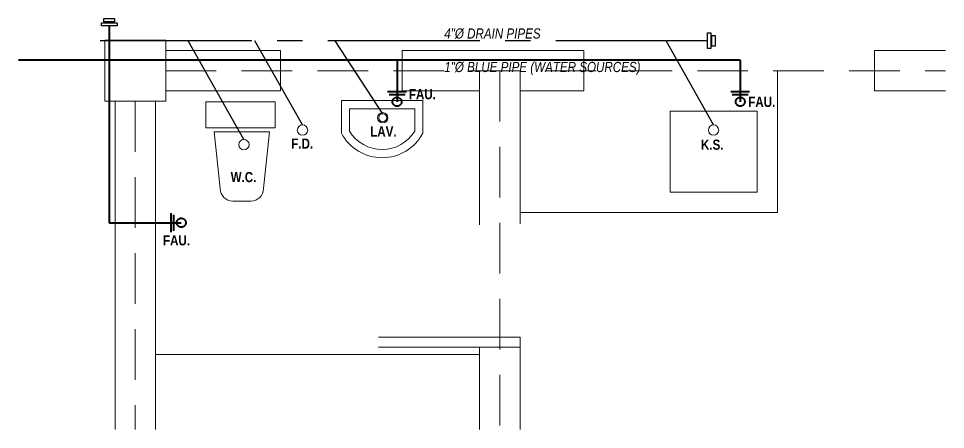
# Model space of a CAD drawing. Header units: metres. Extents: x -460 to 31334, y -1777 to 24987.
# Drawn here: x 256.115 to 260.691, y -749.45 to -747.423 of the extents above; entities that cross this region are included whole.
import ezdxf

# ---------------------------------------------------------------- set-up
doc = ezdxf.new("R2010")
doc.units = ezdxf.units.M
doc.header["$MEASUREMENT"] = 0
doc.linetypes.add('CENTER2', pattern=[1.125, 0.75, -0.125, 0.125, -0.125])
doc.linetypes.add('DASHED2', pattern=[0.375, 0.25, -0.125])
doc.layers.add('01 FURNITURE', color=8, linetype='Continuous')
doc.layers.add('Anno_Flr. Level', color=1, linetype='Continuous')
doc.styles.get("Standard").update_dxf_attribs({"font": 'arial.ttf'})

msp = doc.modelspace()

# ---------------------------------------------------------------- linework, layer by layer
at = {"color": 18, "lineweight": 18, "true_color": 0x000000}
msp.add_lwpolyline([(257.03994, -747.83299), (257.38124, -747.83299), (257.38124, -747.96115), (257.03994, -747.96115)], close=True, dxfattribs=at)
msp.add_lwpolyline([(257.08055, -747.98182), (257.35469, -747.98182), (257.32414, -748.26179, -0.4142136), (257.26305, -748.32289), (257.17219, -748.32289, -0.4142136), (257.1111, -748.26179)], format="xyb", close=True, dxfattribs=at)
at = {"layer": '01 FURNITURE', "color": 3, "linetype": 'Continuous', "lineweight": 40}
for p, q in [((256.56249, -747.45909), (256.56249, -748.42979)), ((259.67796, -747.62751), (256.11485, -747.62751))]:
    msp.add_line(p, q, dxfattribs=at)
at = {"layer": '01 FURNITURE', "color": 4, "linetype": 'CENTER2', "lineweight": 30}
for p, q in [((259.51729, -747.53196), (256.46386, -747.53196)), ((257.22769, -748.0192), (256.95234, -747.53196)), ((257.51687, -747.94734), (257.28213, -747.53196)), ((257.91273, -747.89215), (257.67888, -747.53196)), ((259.54642, -747.94734), (259.31168, -747.53196))]:
    msp.add_line(p, q, dxfattribs=at)
at = {"layer": '01 FURNITURE', "color": 18, "lineweight": 18, "true_color": 0x000000}
for p, q in [((256.84142, -747.57986), (257.40863, -747.57986)), ((257.40863, -747.77986), (257.40863, -747.57986)), ((258.00863, -747.57986), (258.90638, -747.57986)), ((258.00863, -747.77986), (258.00863, -747.57986)), ((258.90638, -747.77986), (258.90638, -747.57986)), ((260.34031, -747.57986), (260.69142, -747.57986)), ((260.34031, -747.77986), (260.34031, -747.57986)), ((258.39142, -747.67986), (258.39142, -748.44088)), ((258.59142, -747.67986), (258.59142, -748.43613)), ((259.86142, -747.67986), (259.86142, -748.37986)), ((256.84142, -747.77986), (257.40863, -747.77986)), ((258.00863, -747.77986), (258.39142, -747.77986)), ((258.59142, -747.77986), (258.90638, -747.77986)), ((260.34031, -747.77986), (260.69142, -747.77986)), ((256.59142, -747.82986), (256.59142, -749.44971)), ((256.79142, -747.82986), (256.79142, -749.44971)), ((257.70863, -747.82727), (258.11144, -747.82727)), ((257.70863, -747.82727), (257.70863, -747.98839)), ((258.11144, -747.82727), (258.11144, -747.98839)), ((257.74891, -747.86755), (258.07116, -747.86755)), ((257.74891, -747.86755), (257.74891, -747.9778)), ((258.07116, -747.86755), (258.07116, -747.9778)), ((259.33142, -747.87986), (259.33142, -748.27986)), ((259.33142, -747.87986), (259.76142, -747.87986)), ((259.76142, -747.87986), (259.76142, -748.27986)), ((259.33142, -748.27986), (259.76142, -748.27986)), ((258.59142, -748.37986), (259.86142, -748.37986)), ((258.59142, -748.99432), (257.89256, -748.99432)), ((258.59142, -748.99432), (258.59142, -749.44971)), ((258.59142, -749.04432), (257.89142, -749.04432)), ((258.39142, -749.04432), (258.39142, -749.44971)), ((256.79142, -749.07986), (258.39142, -749.07986))]:
    msp.add_line(p, q, dxfattribs=at)
at = {"layer": '01 FURNITURE', "color": 3, "linetype": 'CENTER2', "lineweight": 40}
for p, q in [((257.98373, -747.62751), (257.98373, -747.83316)), ((259.67796, -747.62751), (259.67796, -747.83316)), ((257.9371, -747.78267), (258.03035, -747.78267)), ((257.9441, -747.79717), (258.02336, -747.79717)), ((259.63133, -747.78267), (259.72458, -747.78267)), ((259.63833, -747.79717), (259.71759, -747.79717)), ((256.8679, -748.47641), (256.8679, -748.38316)), ((256.88241, -748.46942), (256.88241, -748.39016)), ((256.56249, -748.42979), (256.91839, -748.42979))]:
    msp.add_line(p, q, dxfattribs=at)
at = {"layer": '01 FURNITURE', "color": 250, "linetype": 'DASHED2', "lineweight": 18}
msp.add_line((256.84142, -747.67986), (260.69142, -747.67986), dxfattribs=at)
at = {"layer": '01 FURNITURE', "color": 18, "linetype": 'DASHED2', "lineweight": 18, "true_color": 0x000000}
for p, q in [((258.49142, -747.67986), (258.49142, -749.44971)), ((256.69142, -747.82986), (256.69142, -749.44971))]:
    msp.add_line(p, q, dxfattribs=at)
at = {"layer": '01 FURNITURE', "color": 1, "lineweight": 25}
for points in [[(256.52379, -747.45909), (256.52379, -747.44341), (256.60119, -747.44341), (256.60119, -747.45909)], [(256.53602, -747.43827), (256.53602, -747.4226), (256.58897, -747.4226), (256.58897, -747.43827)], [(259.51729, -747.49326), (259.53296, -747.49326), (259.53296, -747.57066), (259.51729, -747.57066)], [(259.5381, -747.50549), (259.55378, -747.50549), (259.55378, -747.55844), (259.5381, -747.55844)]]:
    msp.add_lwpolyline(points, close=True, dxfattribs=at)
at = {"layer": '01 FURNITURE', "color": 18, "lineweight": 18, "true_color": 0x000000}
msp.add_lwpolyline([(256.54142, -747.52986), (256.84142, -747.52986), (256.84142, -747.82986), (256.54142, -747.82986), (256.54142, -747.52986)], dxfattribs=at)
at = {"layer": '01 FURNITURE', "color": 3, "linetype": 'CENTER2', "lineweight": 40}
for centre in [(257.98373, -747.83316), (259.67796, -747.83316), (256.91839, -748.42979)]:
    msp.add_circle(centre, 0.02226, dxfattribs=at)
at = {"layer": '01 FURNITURE', "color": 4, "lineweight": 9}
for centre in [(257.91306, -747.91216), (257.51687, -747.97289), (259.54642, -747.97289), (257.22769, -748.04475)]:
    msp.add_circle(centre, 0.02555, dxfattribs=at)
at = {"layer": '01 FURNITURE', "color": 18, "lineweight": 18, "true_color": 0x000000}
msp.add_circle((257.91306, -747.91216), 0.02001, dxfattribs=at)
for radius, start, end in [(0.22825, 208.07249, 331.92751), (0.18797, 211.00272, 328.99728)]:
    msp.add_arc((257.91004, -747.88098), radius, start, end, dxfattribs=at)

# ---------------------------------------------------------------- texts
at = {"layer": 'Anno_Flr. Level', "color": 1, "lineweight": 9, "char_height": 0.05, "attachment_point": 1}
for s, insert, width in [('\\A1;{\\fArial Narrow|b0|i1|c0|p34;4"%%C DRAIN PIPES }', (258.21703, -747.47125), 0.9416715), ('\\A1;{\\fArial Narrow|b0|i1|c0|p34;1"%%C BLUE PIPE (WATER SOURCES)}', (258.21703, -747.63655), 1.0426666), ('\\A1;{\\fArial Narrow|b1|i0|c0|p34;FAU.}', (258.04197, -747.77057), 0.0597382), ('\\A1;{\\fArial Narrow|b1|i0|c0|p34;FAU.}', (259.71767, -747.80878), 0.0597382), ('\\A1;{\\fArial Narrow|b1|i0|c0|p34;LAV.}', (257.85118, -747.95491), 0.0597382), ('\\A1;{\\fArial Narrow|b1|i0|c0|p34;F.D. }', (257.46133, -748.01446), 0.0597382), ('\\A1;{\\fArial Narrow|b1|i0|c0|p34;K.S.}', (259.48443, -748.01978), 0.0597382), ('\\A1;{\\fArial Narrow|b1|i0|c0|p34;W.C. }', (257.16211, -748.17948), 0.0597382), ('\\A1;{\\fArial Narrow|b1|i0|c0|p34;FAU.}', (256.82801, -748.49158), 0.0597382)]:
    msp.add_mtext(s, dxfattribs=dict(at, insert=insert, width=width))

doc.saveas('drawing.dxf')
